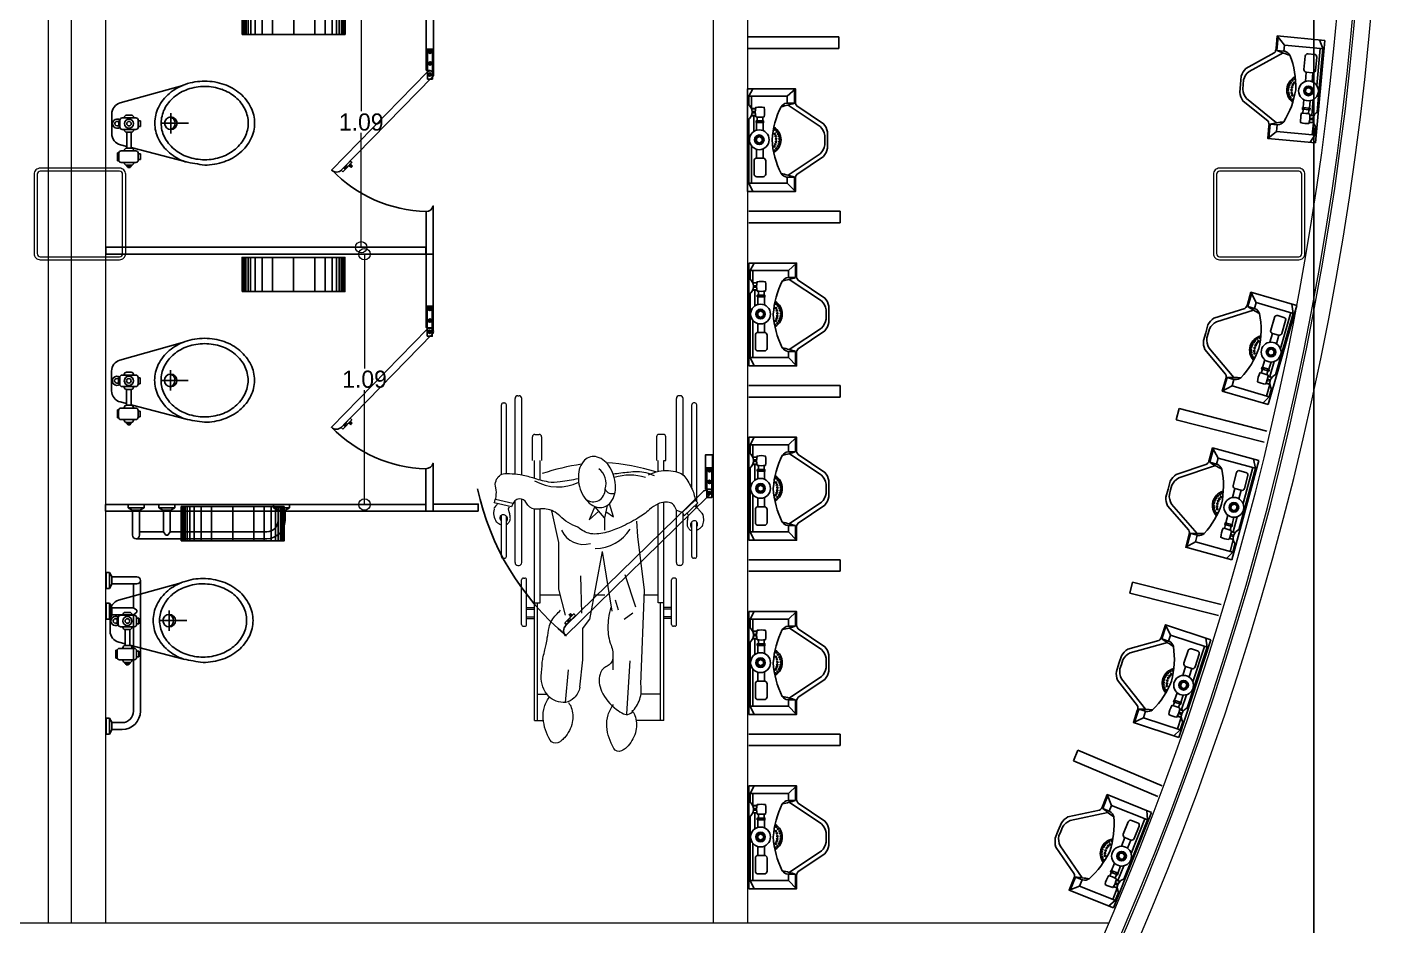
# Model space of a CAD drawing. Header units: millimetres. Extents: x 744843 to 745492, y 2520966 to 2521458.
# Drawn here: x 745466.91 to 745472.84, y 2521143.92 to 2521147.85 of the extents above; entities that cross this region are included whole.
import ezdxf

# ---------------------------------------------------------------- set-up
doc = ezdxf.new("R2010")
doc.units = ezdxf.units.MM
doc.header["$PDMODE"] = 35
doc.header["$PDSIZE"] = 1
for name, color, linetype, lineweight in [('A-Columnas_Secun', 74, 'Continuous', 20), ('A_Cotas_Interiores', 8, 'Continuous', 20), ('A_Muebles', 8, 'Continuous', 20), ('A_Muros', 30, 'Continuous', 20), ('A_Ventanas', 4, 'Continuous', 20)]:
    doc.layers.add(name, color=color, linetype=linetype, lineweight=lineweight)
for name, color, linetype in [('A_Ejes', 8, 'Continuous'), ('A_Mamparas de Baño', 43, 'Continuous'), ('A_Muebles_fijos', 8, 'Continuous')]:
    doc.layers.add(name, color=color, linetype=linetype)
doc.dimstyles.new('EJES', dxfattribs={"dimtxt": 0.25, "dimasz": 0.25, "dimexe": 0.5, "dimexo": 0.25, "dimgap": 0.01, "dimtad": 0, "dimtih": 1, "dimtoh": 1, "dimzin": 4, "dimdsep": 46, "dimtxsty": 'Standard', "dimblk": 'ORIGIN', "dimcen": 0.09, "dimclrd": 8, "dimclre": 8, "dimclrt": 4, "dimadec": 1, "dimazin": 0, "dimtfac": 1, "dimtofl": 0, "dimtmove": 2, "dimatfit": 3, "dimfxl": 0.15, "dimtolj": 1, "dimtzin": 0, "dimlwd": -1, "dimlwe": -1, "dimarcsym": 0})

# ---------------------------------------------------------------- blocks, each defined once
blk = doc.blocks.new('MINGIT')
at = {"layer": 'A_Muebles_fijos'}
for p, q in [((0, 0.2246), (0, -0.2254)), ((0.0054, 0.1913), (0.0232, 0.2246)), ((0.0054, 0.1913), (0.0054, 0.1539)), ((0.017, 0.1913), (0.017, 0.139)), ((0.2095, 0.2246), (0.1742, 0.1913)), ((0.2051, 0.1611), (0.2051, 0.2221)), ((0.0172, 0.1384), (0.0353, 0.1384)), ((0.0177, 0.1372), (0.0353, 0.1372)), ((0.0205, 0.1254), (0.0341, 0.1254)), ((0.0205, 0.1192), (0.0341, 0.1192)), ((0.1742, 0.1611), (0.2051, 0.1611)), ((0.2095, 0.1694), (0.2051, 0.1611)), ((0.0054, 0.0908), (0.0054, 0.0013)), ((0.01, 0.0971), (0.01, 0.0971)), ((0.0172, 0.1062), (0.0353, 0.1062)), ((0.0177, 0.1074), (0.0353, 0.1074)), ((0.027, 0.1056), (0.027, 0.0373)), ((0.0397, 0.0432), (0.0397, 0.0762)), ((0.0404, 0.0762), (0.0404, 0.0838)), ((0.0421, 0.0838), (0.0421, 0.101)), ((0.0445, 0.0762), (0.0445, 0.0838)), ((0.0634, 0.0762), (0.0634, 0.0838)), ((0.067, 0.0838), (0.067, 0.101)), ((0.0676, 0.0762), (0.0676, 0.0838)), ((0.0683, 0.0413), (0.0683, 0.0762)), ((0.0054, 0.0013), (0.0054, -0.1887)), ((0.017, -0.0253), (0.017, -0.1887)), ((0.0397, -0.0792), (0.0397, -0.0406)), ((0.0683, -0.0791), (0.0683, -0.0387)), ((0.1742, -0.1618), (0.2051, -0.1618)), ((0.2051, -0.1618), (0.2051, -0.2228)), ((0.2095, -0.1702), (0.2051, -0.1618)), ((0.0054, -0.1887), (0.0232, -0.2254)), ((0.2095, -0.2254), (0.1742, -0.1887))]:
    blk.add_line(p, q, dxfattribs=at)
for points in [[(0, 0.2246), (0.2095, 0.2246), (0.2095, 0.1694, 0.210234), (0.2156, 0.1495), (0.333, 0.071, -0.126523), (0.35, 0.0355), (0.35, -0.0004)], [(0, 0.1913), (0.1742, 0.1913), (0.1742, 0.1611), (0.171, 0.1611, 0.203201), (0.1467, 0.1457, 0.099346), (0.1072, 0.0013, 6.040533)], [(0.3386, -0.0004), (0.3386, 0.0203, 0.17302), (0.3181, 0.0589), (0.1772, 0.1531)], [(0, -0.1887), (0.1742, -0.1887), (0.1742, -0.1618), (0.171, -0.1618, -0.203201), (0.1467, -0.1465, -0.102946), (0.1072, 0.0013, -6.040533)], [(0, -0.2254), (0.2095, -0.2254), (0.2095, -0.1702, -0.210234), (0.2156, -0.1503), (0.333, -0.0717, 0.126523), (0.35, -0.0362), (0.35, -0.0004)], [(0.3386, -0.0004), (0.3386, -0.021, -0.17302), (0.3181, -0.0597), (0.1772, -0.1538)]]:
    blk.add_lwpolyline(points, format="xyb", dxfattribs=at)
for points in [[(0.0361, 0.1018, 0.075396), (0.0729, 0.1018, 0.080058), (0.0729, 0.1428, 0.085946), (0.0361, 0.1428, 0.104118), (0.0361, 0.1018)], [(0.0799, -0.1487), (0.0799, -0.0907, 0.414214), (0.0683, -0.0791), (0.0405, -0.0791, 0.414214), (0.0289, -0.0907), (0.0289, -0.1487, 0.414214), (0.0405, -0.1603), (0.0683, -0.1603, 0.414214)]]:
    blk.add_lwpolyline(points, format="xyb", close=True, dxfattribs=at)
for points in [[(0.0373, 0.0762), (0.0373, 0.0838), (0.0707, 0.0838), (0.0707, 0.0762)], [(0.0514, 0.0157), (0.0389, 0.0085), (0.0389, -0.0059), (0.0514, -0.0131), (0.0638, -0.0059), (0.0638, 0.0085)]]:
    blk.add_lwpolyline(points, close=True, dxfattribs=at)
for centre, radius in [((0.0514, 0.0013), 0.0434), ((0.0514, 0.0013), 0.0209), ((0.0514, 0.0013), 0.0176), ((0.1197, 0.0267), 0.003), ((0.1201, 0.0458), 0.003), ((0.1235, 0.0166), 0.003), ((0.1254, 0.0045), 0.003), ((0.1284, 0.037), 0.003), ((0.1347, 0.0267), 0.003), ((0.1384, 0.0166), 0.003), ((0.1403, 0.0045), 0.003), ((0.1168, -0.0459), 0.003), ((0.1177, -0.0279), 0.003), ((0.1222, -0.018), 0.003), ((0.1248, -0.0076), 0.003), ((0.1256, -0.0377), 0.003), ((0.1327, -0.0279), 0.003), ((0.1371, -0.018), 0.003), ((0.1397, -0.0076), 0.003)]:
    blk.add_circle(centre, radius, dxfattribs=at)
for centre, radius, start, end in [((-0.0198, 0.1223), 0.0403, 299.33069, 60.66931), ((-0.0139, 0.8746), 0.7463, 282.43053, 287.06669), ((0.0816, 0.0013), 0.065, 301.75456, 57.79255), ((-0.0139, -0.8753), 0.7463, 72.93331, 77.56947)]:
    blk.add_arc(centre, radius, start, end, dxfattribs=at)
blk = doc.blocks.new('_Origin')
at = {"color": 0, "linetype": 'ByBlock', "lineweight": -2}
blk.add_line((0, 0), (-1, 0), dxfattribs=at)
blk.add_circle((0, 0), 0.5, dxfattribs=at)
blk = doc.blocks.new('*D261')
at = {"layer": 'A_Cotas_Interiores', "color": 8, "transparency": 16777216}
for p, q in [((745468.6326, 2521146.8535), (745468.3376, 2521146.8535)), ((745468.3876, 2521146.8035), (745468.3876, 2521146.3535)), ((745468.3876, 2521145.8085), (745468.3876, 2521146.2585)), ((745468.6326, 2521145.7585), (745468.3376, 2521145.7585))]:
    blk.add_line(p, q, dxfattribs=at)
at = {"layer": 'Defpoints', "color": 0, "transparency": 16777216}
for p in [(745468.3876, 2521146.8535), (745468.6576, 2521146.8535), (745468.6576, 2521145.7585)]:
    blk.add_point(p, dxfattribs=at)
at = {"layer": 'A_Cotas_Interiores', "color": 8, "transparency": 16777216, "xscale": 0.05, "yscale": 0.05, "zscale": 0.05}
for p, rotation in [((745468.3876, 2521146.8535), 90), ((745468.3876, 2521145.7585), 270)]:
    blk.add_blockref('_Origin', p, dxfattribs=dict(at, rotation=rotation))
at = {"layer": 'A_Cotas_Interiores', "color": 4, "transparency": 16777216, "insert": (745468.3876, 2521146.306), "char_height": 0.075, "attachment_point": 5}
blk.add_mtext('\\A1;1.09', dxfattribs=at)
blk = doc.blocks.new('A$C69177A60')
at = {"layer": 'A_Muebles_fijos'}
for p, q in [((0, 0.707), (0, 0.637)), ((0, 0.707), (0.015, 0.707)), ((0.025, 0.689), (0.015, 0.707)), ((0.015, 0.707), (0.015, 0.637)), ((0.025, 0.655), (0.015, 0.637)), ((0.025, 0.689), (0.025, 0.687)), ((0.025, 0.687), (0.025, 0.657)), ((0.025, 0.687), (0.135, 0.687)), ((0.025, 0.657), (0.025, 0.655)), ((0.025, 0.657), (0.135, 0.657)), ((0.12, 0.552), (0.12, 0.657)), ((0.15, 0.1), (0.15, 0.672)), ((0, 0.637), (0.015, 0.637)), ((0, 0.572), (0.015, 0.572)), ((0, 0.572), (0, 0.502)), ((0.025, 0.554), (0.015, 0.572)), ((0.015, 0.572), (0.015, 0.502)), ((0.025, 0.554), (0.025, 0.552)), ((0.025, 0.552), (0.025, 0.522)), ((0.025, 0.552), (0.12, 0.552)), ((0.12, 0.552), (0.1338, 0.5414)), ((0.135, 0.535), (0.135, 0.539)), ((0, 0.502), (0.015, 0.502)), ((0.025, 0.52), (0.015, 0.502)), ((0.025, 0.522), (0.025, 0.52)), ((0.025, 0.522), (0.12, 0.522)), ((0.12, 0.522), (0.1338, 0.5326)), ((0.12, 0.1), (0.12, 0.522)), ((0, 0.07), (0, 0)), ((0, 0.07), (0.015, 0.07)), ((0.015, 0.07), (0.015, 0)), ((0.025, 0.052), (0.015, 0.07)), ((0.025, 0.018), (0.015, 0)), ((0.025, 0.052), (0.025, 0.05)), ((0.025, 0.05), (0.025, 0.02)), ((0.07, 0.05), (0.025, 0.05)), ((0.025, 0.02), (0.025, 0.018)), ((0.07, 0.02), (0.025, 0.02)), ((0, 0), (0.015, 0))]:
    blk.add_line(p, q, dxfattribs=at)
for centre, radius, start, end in [((0.135, 0.672), 0.015, 270, 90), ((0.132, 0.539), 0.003, 0, 52.50121), ((0.132, 0.535), 0.003, 307.49879, 0), ((0.07, 0.1), 0.08, 270, 0), ((0.07, 0.1), 0.05, 270, 0)]:
    blk.add_arc(centre, radius, start, end, dxfattribs=at)
blk = doc.blocks.new('Porta_rollo_planta')
at = {"layer": 'A_Muebles_fijos'}
for p, q in [((0.0043, -0.15), (0.0043, 0)), ((0.0095, -0.15), (0.0095, 0)), ((0.0166, -0.15), (0.0166, 0)), ((0.0262, -0.15), (0.0262, 0)), ((0.0372, -0.15), (0.0372, 0)), ((0.0566, -0.15), (0.0566, 0)), ((0.0869, -0.15), (0.0869, 0)), ((0.1321, -0.15), (0.1321, 0)), ((0.225, -0.15), (0.225, 0)), ((0.3179, -0.15), (0.3179, 0)), ((0.3631, -0.15), (0.3631, 0)), ((0.3934, -0.15), (0.3934, 0)), ((0.4128, -0.15), (0.4128, 0)), ((0.4238, -0.15), (0.4238, 0)), ((0.4334, -0.15), (0.4334, 0)), ((0.4405, -0.15), (0.4405, 0)), ((0.4457, -0.15), (0.4457, 0))]:
    blk.add_line(p, q, dxfattribs=at)
at = {"layer": 'A_Muebles_fijos', "ltscale": 0.0065}
blk.add_lwpolyline([(0.45, -0.15), (0.45, 0), (0, 0), (0, -0.15)], close=True, dxfattribs=at)
blk = doc.blocks.new('MUBA03PL')
at = {"layer": 'A_Muebles_fijos', "linetype": 'ByBlock'}
for p, q in [((0.0021, 0.1824), (0.0221, 0.1824)), ((0.0021, 0.1774), (0.0021, 0.1824)), ((0.0071, 0.1824), (0.0071, 0.1874)), ((0.0071, 0.1874), (0.0171, 0.1874)), ((0.0171, 0.1824), (0.0171, 0.1874)), ((0.0221, 0.1774), (0.0221, 0.1824)), ((-0.0379, 0.1574), (-0.0329, 0.1574)), ((-0.0379, 0.1574), (-0.0379, 0.1224)), ((-0.0379, 0.1224), (-0.0329, 0.1224)), ((-0.0329, 0.1549), (-0.0329, 0.1249)), ((-0.0229, 0.1649), (0.0421, 0.1649)), ((-0.0079, 0.1649), (-0.0079, 0.1674)), ((0.0021, 0.1774), (0.0221, 0.1774)), ((0.0321, 0.1649), (0.0321, 0.1674)), ((0.0521, 0.1549), (0.0521, 0.1249)), ((0.0521, 0.1524), (0.0621, 0.1524)), ((0.0521, 0.1274), (0.0621, 0.1274)), ((0.0621, 0.1524), (0.0621, 0.1274)), ((-0.0229, 0.1149), (0.0421, 0.1149)), ((-0.0079, 0.1149), (-0.0079, 0.1124)), ((0.0021, 0.1024), (0.0021, 0.0329)), ((0.0021, 0.1024), (0.0221, 0.1024)), ((0.0221, 0.1024), (0.0221, 0.0329)), ((0.0321, 0.1149), (0.0321, 0.1124)), ((-0.0403, 0.0054), (-0.0329, 0.0054)), ((-0.0329, 0.0079), (-0.0279, 0.0079)), ((-0.0329, 0.0079), (-0.0329, -0.0171)), ((-0.0279, 0.0104), (-0.0279, -0.0196)), ((-0.0179, 0.0204), (0.0421, 0.0204)), ((-0.0079, 0.0204), (-0.0079, 0.0229)), ((0.0021, 0.0329), (0.0221, 0.0329)), ((0.0321, 0.0204), (0.0321, 0.0229)), ((0.0521, 0.0104), (0.0521, -0.0196)), ((0.0521, 0.0079), (0.0621, 0.0079)), ((0.0621, 0.0079), (0.0621, -0.0171)), ((-0.0403, -0.0146), (-0.0329, -0.0146)), ((-0.0329, -0.0171), (-0.0279, -0.0171)), ((-0.0179, -0.0296), (0.0421, -0.0296)), ((-0.0079, -0.0296), (-0.0079, -0.0321)), ((0.0021, -0.0421), (0.0221, -0.0421)), ((0.0321, -0.0296), (0.0321, -0.0321)), ((0.0521, -0.0171), (0.0621, -0.0171))]:
    blk.add_line(p, q, dxfattribs=at)
at = {"layer": 'A_Muebles_fijos'}
for p, q in [((0.0221, 0.1004), (0.2627, 0.163)), ((-0.026, 0.0878), (0.0021, 0.0951)), ((-0.0633, -0.0473), (-0.0634, 0.0394)), ((0.1949, -0.0506), (0.1948, 0.0381)), ((0.1558, -0.0063), (0.2719, -0.0063)), ((-0.0268, -0.0954), (0.2474, -0.1722))]:
    blk.add_line(p, q, dxfattribs=at)
at = {"layer": 'A_Muebles_fijos', "linetype": 'ByBlock'}
for radius in [0.02, 0.01]:
    blk.add_circle((0.0121, -0.0046), radius, dxfattribs=at)
for centre, radius, start, end in [((-0.0229, 0.1549), 0.01, 90, 180), ((-0.0229, 0.1249), 0.01, 180, 270), ((0.0021, 0.1674), 0.01, 90, 180), ((0.0221, 0.1674), 0.01, 0, 90), ((0.0421, 0.1549), 0.01, 0, 90), ((0.0421, 0.1249), 0.01, 270, 0), ((0.0021, 0.1124), 0.01, 180, 270), ((0.0221, 0.1124), 0.01, 270, 360), ((-0.0403, -0.0046), 0.02, 51.65328, 308.35042), ((-0.0403, -0.0046), 0.01, 90, 273.71895), ((-0.0179, 0.0104), 0.01, 90, 180), ((0.0021, 0.0229), 0.01, 90, 180), ((0.0221, 0.0229), 0.01, 0, 90), ((0.0421, 0.0104), 0.01, 0, 90), ((-0.0179, -0.0196), 0.01, 180, 270), ((0.0021, -0.0321), 0.01, 180, 270), ((0.0221, -0.0321), 0.01, 270, 360), ((0.0421, -0.0196), 0.01, 270, 0)]:
    blk.add_arc(centre, radius, start, end, dxfattribs=at)
at = {"layer": 'A_Muebles_fijos'}
for centre, radius, start, end in [((-0.0134, 0.0395), 0.05, 104.59509, 180.06033), ((0.1845, -0.0063), 0.0293, 290.71534, 69.40531), ((-0.0133, -0.0472), 0.05, 180.06033, 254.34528)]:
    blk.add_arc(centre, radius, start, end, dxfattribs=at)
at = {"layer": 'A_Muebles_fijos', "extrusion": (0, 0, -1)}
for centre, major_axis, start_param, end_param in [((0.3106, -0.0222), (0.1338, -0.1338), 2.813062, 3.227029), ((0.3304, -0.0457), (0.1556, -0.1556), 3.227029, 3.590943), ((0.3321, -0.0405), (-0.1357, -0.1357), 1.655624, 2.019763), ((0.4731, -0.8453), (-0.7283, -0.7283), 2.145678, 2.22961), ((0.3433, -0.0726), (-0.1597, -0.1597), 2.019763, 2.355142), ((0.3433, -0.0827), (-0.1833, -0.1833), 2.355142, 2.690137), ((0.3433, -0.0726), (-0.1597, -0.1597), 2.355142, 2.69052), ((0.3545, -0.0405), (-0.1357, -0.1357), 2.69052, 3.054659), ((0.3562, -0.0457), (-0.1556, -0.1556), 2.690137, 3.054051), ((0.376, -0.0221), (0.1338, -0.1338), 4.624847, 5.038814), ((0.28, -0.0071), (-0.1097, -0.1097), 0.784345, 1.242266), ((0.3149, -0.0201), (0.1168, -0.1168), 2.812573, 3.226421), ((0.3716, -0.0201), (0.1168, -0.1168), 4.625455, 5.039303), ((0.4065, -0.007), (-0.1097, -0.1097), 3.468017, 3.925938), ((0.2884, -0.0071), (0.0959, -0.0959), 2.355142, 2.812573), ((0.1949, -0.0063), (-0.0194, -0.0194), 4.712389, 10.995574), ((0.3981, -0.007), (0.0959, -0.0959), 5.039303, 5.496734), ((0.28, -0.0071), (-0.1097, -0.1097), 0.326425, 0.784345), ((0.2884, -0.0071), (-0.0959, -0.0959), 0.326914, 0.784345), ((0.3981, -0.007), (-0.0959, -0.0959), 3.925938, 4.383369), ((0.4065, -0.007), (-0.1097, -0.1097), 3.925938, 4.383859), ((0.3105, 0.008), (0.1338, -0.1338), 1.483255, 1.897221), ((0.3149, 0.006), (-0.1168, -0.1168), -0.086934, 0.326914), ((0.3716, 0.006), (-0.1168, -0.1168), 4.383369, 4.797217), ((0.3759, 0.0081), (-0.1338, -0.1338), 4.383859, 4.797825), ((0.3303, 0.0316), (0.1556, -0.1556), 1.11934, 1.483255), ((0.332, 0.0264), (-0.1357, -0.1357), -0.451073, -0.086934), ((0.3432, 0.0686), (0.1833, -0.1833), 0.784345, 1.11934), ((0.3432, 0.0585), (-0.1597, -0.1597), -0.786451, -0.451073), ((0.3432, 0.0585), (0.1597, -0.1597), 0.448967, 0.784345), ((0.3432, 0.0686), (0.1833, -0.1833), 0.44935, 0.784345), ((0.3544, 0.0264), (0.1357, -0.1357), 0.084828, 0.448967), ((0.3561, 0.0316), (-0.1556, -0.1556), -1.48536, -1.121446)]:
    blk.add_ellipse(centre, major_axis=major_axis, ratio=1, start_param=start_param, end_param=end_param, dxfattribs=at)
blk = doc.blocks.new('Silla_Minus')
at = {"layer": 'A_Muebles'}
for p, q in [((-8.909, -8.6868), (-8.909, -9.6919)), ((-8.909, -8.6868), (-8.7818, -8.6868)), ((-8.8943, -8.6868), (-8.8943, -9.2283)), ((-8.738, -8.7174), (-8.7535, -8.9618)), ((-8.3126, -8.6868), (-8.3546, -8.6868)), ((-8.3273, -8.6868), (-8.3273, -9.2283)), ((-8.3126, -8.6868), (-8.3126, -9.661)), ((-8.4558, -8.7707), (-8.4692, -8.9199)), ((-8.8943, -8.808), (-8.8039, -8.808)), ((-8.8024, -8.8546), (-8.8202, -9.288)), ((-8.3273, -8.808), (-8.371, -8.808)), ((-8.6735, -8.9711), (-8.6735, -8.9199)), ((-8.9675, -9.1295), (-8.9675, -9.3346)), ((-8.959, -9.121), (-8.9532, -9.121)), ((-8.9446, -9.1295), (-8.9446, -9.3346)), ((-8.9446, -9.1566), (-8.909, -9.1566)), ((-8.9446, -9.1641), (-8.909, -9.1641)), ((-8.7668, -9.1808), (-8.7268, -9.1528)), ((-8.2771, -9.1566), (-8.3126, -9.1566)), ((-8.2771, -9.1641), (-8.3126, -9.1641)), ((-8.2771, -9.1295), (-8.2771, -9.3346)), ((-8.2627, -9.121), (-8.2685, -9.121)), ((-8.2541, -9.1295), (-8.2541, -9.3346)), ((-8.9446, -9.2005), (-8.909, -9.2005)), ((-8.9446, -9.208), (-8.909, -9.208)), ((-8.909, -9.2283), (-8.8824, -9.2283)), ((-8.8824, -9.2283), (-8.8824, -9.6842)), ((-8.7802, -9.2087), (-8.7313, -9.3579)), ((-8.7002, -9.1948), (-8.6868, -9.2414)), ((-8.6247, -9.4651), (-8.6691, -9.1901)), ((-8.5314, -9.1808), (-8.5269, -9.3532)), ((-8.3393, -9.2283), (-8.3393, -9.6607)), ((-8.3126, -9.2283), (-8.3393, -9.2283)), ((-8.2771, -9.2005), (-8.3126, -9.2005)), ((-8.2771, -9.208), (-8.3126, -9.208)), ((-8.8824, -9.2647), (-8.8192, -9.2647)), ((-8.8202, -9.288), (-8.789, -9.535)), ((-8.6377, -9.2647), (-8.5876, -9.2647)), ((-8.4319, -9.2647), (-8.3393, -9.2647)), ((-8.959, -9.3432), (-8.9532, -9.3432)), ((-8.2627, -9.3432), (-8.2685, -9.3432)), ((-8.9979, -9.4141), (-8.9979, -9.6393)), ((-8.9851, -9.4013), (-8.9797, -9.4013)), ((-8.9668, -9.4141), (-8.9668, -9.6562)), ((-8.2548, -9.4141), (-8.2548, -9.7062)), ((-8.2366, -9.4013), (-8.242, -9.4013)), ((-8.2237, -9.4141), (-8.2237, -9.699)), ((-9.0608, -9.4428), (-9.0608, -9.6021)), ((-9.0523, -9.4342), (-9.0465, -9.4342)), ((-9.0379, -9.4428), (-9.0379, -9.6016)), ((-8.1837, -9.4428), (-8.1837, -9.6279)), ((-8.1694, -9.4342), (-8.1752, -9.4342)), ((-8.1608, -9.4428), (-8.1608, -9.6332)), ((-8.789, -9.535), (-8.7846, -9.6049)), ((-8.4247, -9.507), (-8.3938, -9.6532)), ((-8.6365, -9.6197), (-8.6365, -9.5638)), ((-8.5654, -9.6104), (-8.61, -9.6507)), ((-8.591, -9.673), (-8.5654, -9.6104)), ((-9.0658, -9.689), (-9.0029, -9.6296)), ((-9.0608, -9.6669), (-9.0608, -9.6843)), ((-9.0533, -9.701), (-8.9938, -9.6448)), ((-9.0233, -9.6311), (-9.0168, -9.6427)), ((-8.9946, -9.6456), (-9.0029, -9.6296)), ((-8.9668, -9.6562), (-8.9954, -9.6441)), ((-8.6424, -9.6499), (-8.6765, -9.6243)), ((-8.6765, -9.6243), (-8.6581, -9.685)), ((-8.6477, -9.6765), (-8.6365, -9.6197)), ((-8.6365, -9.6197), (-8.591, -9.673)), ((-8.2071, -9.6702), (-8.1271, -9.6888)), ((-8.1919, -9.6601), (-8.1984, -9.6717)), ((-9.0658, -9.689), (-9.0533, -9.701)), ((-9.0608, -9.6938), (-9.0608, -10.1411)), ((-8.2139, -9.6862), (-8.133, -9.705)), ((-9.0379, -9.7547), (-9.0379, -10.1411)), ((-8.3393, -9.7948), (-8.3393, -9.8845)), ((-8.3126, -9.8026), (-8.3126, -9.8845)), ((-8.9979, -9.8176), (-8.9979, -10.1697)), ((-8.9668, -9.8321), (-8.9668, -10.1697)), ((-8.909, -9.8385), (-8.909, -9.8845)), ((-8.8824, -9.8346), (-8.8824, -9.8845)), ((-8.2548, -9.818), (-8.2548, -10.1697)), ((-8.2237, -9.8222), (-8.2237, -10.1697)), ((-8.1837, -9.8246), (-8.1837, -10.1411)), ((-8.1608, -9.8196), (-8.1608, -10.1411)), ((-8.909, -9.8845), (-8.9179, -9.8845)), ((-8.9179, -9.8845), (-8.9179, -9.9938)), ((-8.8756, -9.9938), (-8.8756, -9.8845)), ((-8.3461, -9.9938), (-8.3461, -9.8845)), ((-8.3037, -9.8845), (-8.3037, -9.9938)), ((-8.9072, -10.0045), (-8.8863, -10.0045)), ((-8.3144, -10.0045), (-8.3354, -10.0045)), ((-9.0523, -10.1496), (-9.0465, -10.1496)), ((-8.1694, -10.1496), (-8.1752, -10.1496)), ((-8.9851, -10.1825), (-8.9797, -10.1825)), ((-8.2366, -10.1825), (-8.242, -10.1825))]:
    blk.add_line(p, q, dxfattribs=at)
for points in [[(-8.7622, -8.7334, -0.02761), (-8.7709, -8.7201, -0.039646), (-8.7756, -8.7101, -0.146099), (-8.7805, -8.6405, -0.128587), (-8.7445, -8.5703, -0.049413), (-8.728, -8.5552, -0.065771), (-8.7134, -8.547, -0.368752), (-8.6786, -8.5588, -0.114899), (-8.6467, -8.6588, -0.093922), (-8.6525, -8.713, -0.093617), (-8.6778, -8.7614)], [(-8.4692, -8.7707, -0.02761), (-8.4778, -8.7574, -0.039646), (-8.4825, -8.7474, -0.146099), (-8.4875, -8.6778, -0.128587), (-8.4514, -8.6076, -0.049413), (-8.4349, -8.5925, -0.065771), (-8.4203, -8.5843, -0.368752), (-8.3855, -8.5961, -0.114899), (-8.3536, -8.6961, -0.093922), (-8.3594, -8.7503, -0.093617), (-8.3847, -8.7987)], [(-8.6646, -9.2087, 0.028814), (-8.6545, -9.1586, 0.034107), (-8.6513, -9.1155, 0.092578), (-8.6661, -9.0335, -0.123504), (-8.6735, -8.9711, -0.267799), (-8.6479, -8.9375, 0.228638), (-8.6157, -8.9012, 0.179231), (-8.622, -8.8225, 0.127594), (-8.6913, -8.7381, 0.036639), (-8.7232, -8.7182, 0.107238), (-8.7357, -8.7148, 0.228587), (-8.7629, -8.7261, 0.094381), (-8.7979, -8.7847, 0.071996), (-8.8051, -8.819, 0.070714), (-8.8024, -8.8546)], [(-8.5225, -8.8406, -0.137825), (-8.4961, -8.7908, -0.17486), (-8.4558, -8.7707, -0.240836), (-8.3781, -8.7996, -0.200219), (-8.3447, -8.8919, -0.012905), (-8.3494, -8.955, -0.031711), (-8.3536, -8.9805, -0.004257), (-8.3612, -9.0122, 0.005586), (-8.367, -9.0364, 0.022385), (-8.3724, -9.0671, -0.014259), (-8.3803, -9.1155, -0.101121), (-8.3937, -9.1482, -0.057909), (-8.4336, -9.1948)], [(-8.9668, -9.6562, 0.10023), (-8.9549, -9.6787, 0.144881), (-8.9402, -9.6888, 0.097572), (-8.9114, -9.6921, 0.093666), (-8.8824, -9.6842, 0.066657), (-8.8436, -9.6584, -0.046022), (-8.789, -9.6189, -0.026375), (-8.7106, -9.5778, -0.034278), (-8.6468, -9.5537, -0.101906), (-8.5722, -9.547, -0.11518), (-8.5136, -9.577, -0.108908), (-8.4296, -9.6294, 0.155869), (-8.367, -9.6609, 0.075699), (-8.3412, -9.661, -0.070688), (-8.3136, -9.6609, -0.250995), (-8.2762, -9.6881, 0.307803), (-8.2425, -9.7075, 0.18632), (-8.2229, -9.6981, 0.123875), (-8.2071, -9.6702)], [(-9.0878, -9.5832, -0.035854), (-9.0754, -9.5712, -0.02889), (-9.0695, -9.5668, -0.023367), (-9.0615, -9.5621)], [(-9.0608, -9.5785, 0.074241), (-9.0637, -9.5844, 0.085352), (-9.0645, -9.59, 0.076373), (-9.0628, -9.5985, 0.116837), (-9.0597, -9.6033, 0.102799), (-9.0555, -9.6059, 0.090224), (-9.05, -9.6069, 0.114062), (-9.0432, -9.6053, 0.096574), (-9.0367, -9.6003, 0.086284), (-9.0334, -9.595, 0.068982), (-9.0315, -9.5875, 0.127335), (-9.0327, -9.5799, 0.107053), (-9.0379, -9.5724)], [(-9.0379, -9.5591, -0.045968), (-9.0307, -9.5637, -0.062563), (-9.0263, -9.5682, -0.039214), (-9.0193, -9.5788, -0.093432), (-9.0176, -9.5839, -0.044057), (-9.0174, -9.589, -0.012259), (-9.0188, -9.6075, -0.023943), (-9.0203, -9.6178, -0.018258), (-9.0233, -9.6311)], [(-8.1835, -9.5887, 0.045968), (-8.1903, -9.5938, 0.062563), (-8.1945, -9.5986, 0.039214), (-8.2007, -9.6096, 0.093432), (-8.202, -9.6148, 0.044057), (-8.2019, -9.62, 0.012259), (-8.1994, -9.6383, 0.023943), (-8.1972, -9.6485, 0.018258), (-8.1932, -9.6615)], [(-8.1608, -9.6048, -0.100441), (-8.1561, -9.6122, -0.085352), (-8.1549, -9.6178, -0.076373), (-8.156, -9.6264, -0.116837), (-8.1588, -9.6314, -0.102799), (-8.1628, -9.6343, -0.090224), (-8.1682, -9.6356, -0.114062), (-8.1751, -9.6345, -0.096574), (-8.182, -9.6299, -0.086284), (-8.1856, -9.6249, -0.068982), (-8.1879, -9.6175, -0.127335), (-8.1873, -9.6098, -0.086498), (-8.1837, -9.6033)], [(-8.1372, -9.6024, 0.007213), (-8.1398, -9.6002, 0.02889), (-8.1458, -9.5958, 0.043351), (-8.1608, -9.5877)], [(-9.0509, -9.675, -0.023788), (-9.0655, -9.6627, -0.029716), (-9.076, -9.6517, -0.014106), (-9.0874, -9.6375, -0.007837), (-9.0894, -9.6347, -0.126486)], [(-8.1432, -9.685, 0.011378), (-8.1393, -9.6807, 0.014106), (-8.1279, -9.6665, 0.007837), (-8.1259, -9.6637, 0.126486)], [(-8.8383, -9.8177, -0.069883), (-8.8864, -9.8355, -0.07999), (-8.9313, -9.838, -0.033203), (-8.9723, -9.8309, -0.076599), (-8.989, -9.824, -0.109228), (-9.0105, -9.8035, -0.048064), (-9.0424, -9.7447, -0.049606), (-9.0512, -9.7162, -0.017184), (-9.0539, -9.7005)], [(-8.1271, -9.6888, 0.02161), (-8.1326, -9.7038, 0.025807), (-8.136, -9.7168, 0.117541), (-8.1347, -9.7587, -0.152168), (-8.136, -9.7914, -0.137553), (-8.1518, -9.8138, -0.144619), (-8.176, -9.824, -0.04388), (-8.1985, -9.8244, -0.020178), (-8.247, -9.8193, -0.045546), (-8.3046, -9.8053, 0.036632), (-8.3758, -9.7867, 0.102286), (-8.4318, -9.7879, 0.025035), (-8.5154, -9.8018)], [(-8.6757, -9.8224, -0.013145), (-8.7471, -9.8312, -0.051413), (-8.7868, -9.834, -0.052386), (-8.8269, -9.8285, -0.052386), (-8.865, -9.8148)]]:
    blk.add_lwpolyline(points, format="xyb", dxfattribs=at)
for points in [[(-8.5225, -8.8406), (-8.5358, -8.9665), (-8.5358, -9.1109), (-8.5669, -9.1528)], [(-8.6247, -9.4651), (-8.5669, -9.1528)], [(-8.4558, -9.1715), (-8.4247, -9.2926)], [(-8.4247, -9.2926), (-8.4247, -9.507)]]:
    blk.add_lwpolyline(points, dxfattribs=at)
blk.add_lwpolyline([(-8.6809, -9.806, 0.06986), (-8.6624, -9.8502, 0.081696), (-8.636, -9.8817, 0.106931), (-8.6016, -9.9003, 0.135736), (-8.5706, -9.9007, 0.135736), (-8.5437, -9.8851, 0.106931), (-8.5229, -9.852, 0.081696), (-8.5153, -9.8116, 0.06986), (-8.5209, -9.764, 0.06986), (-8.5394, -9.7198, 0.081696), (-8.5658, -9.6884, 0.106931), (-8.6002, -9.6698, 0.135736), (-8.6313, -9.6694, 0.135736), (-8.6581, -9.685, 0.106931), (-8.679, -9.7181, 0.081696), (-8.6865, -9.7584, 0.06986)], format="xyb", close=True, dxfattribs=at)
for centre, radius, start, end in [((-8.959, -9.1295), 0.00856, 90, 180), ((-8.9532, -9.1295), 0.00856, 0, 90), ((-8.2685, -9.1295), 0.00856, 90, 180), ((-8.2627, -9.1295), 0.00856, 0, 90), ((-8.959, -9.3346), 0.00856, 180, 270), ((-8.9532, -9.3346), 0.00856, 270, 0), ((-8.2685, -9.3346), 0.00856, 180, 270), ((-8.2627, -9.3346), 0.00856, 270, 0), ((-8.9851, -9.4141), 0.0128, 90, 180), ((-8.9797, -9.4141), 0.0128, 0, 90), ((-8.242, -9.4141), 0.0128, 90, 180), ((-8.2366, -9.4141), 0.0128, 0, 90), ((-9.0523, -9.4428), 0.00856, 90, 180), ((-9.0465, -9.4428), 0.00856, 0, 90), ((-8.5897, -9.6749), 0.1958, 91.11848, 146.77338), ((-8.1752, -9.4428), 0.00856, 90, 180), ((-8.1694, -9.4428), 0.00856, 0, 90), ((-8.5401, -9.6104), 0.1125, 24.94152, 106.17871), ((-9.0188, -9.6124), 0.074, 154.83219, 197.49973), ((-8.199, -9.6432), 0.074, 346.30762, 33.39633), ((-8.6704, -9.767), 0.035, 23.92366, 112.29899), ((-8.583, -9.7498), 0.0556, 52.54237, 183.09204), ((-8.561, -9.7801), 0.0822, 160.6396, 234.00273), ((-8.4225, -9.982), 0.2195, 60.26151, 115.48366), ((-8.5868, -8.9235), 0.9519, 252.56861, 266.52801), ((-8.7518, -9.5891), 0.2281, 251.38984, 288.09722), ((-8.6581, -8.9235), 0.9519, 277.74377, 288.93334), ((-8.9072, -9.9938), 0.0107, 180, 270), ((-8.8863, -9.9938), 0.0107, 270, 0), ((-8.3354, -9.9938), 0.0107, 180, 270), ((-8.3144, -9.9938), 0.0107, 270, 0), ((-9.0523, -10.1411), 0.00856, 180, 270), ((-9.0465, -10.1411), 0.00856, 270, 0), ((-8.9851, -10.1697), 0.0128, 180, 270), ((-8.9797, -10.1697), 0.0128, 270, 0), ((-8.242, -10.1697), 0.0128, 180, 270), ((-8.2366, -10.1697), 0.0128, 270, 0), ((-8.1752, -10.1411), 0.00856, 180, 270), ((-8.1694, -10.1411), 0.00856, 270, 0)]:
    blk.add_arc(centre, radius, start, end, dxfattribs=at)
blk = doc.blocks.new('A-Mamparas_109_140')
at = {"layer": 'A_Mamparas de Baño', "color": 8}
for p, q in [((1.0514, 0.3883), (1.0585, 0.3813)), ((1.076, 0.3821), (1.0682, 0.3898))]:
    blk.add_line(p, q, dxfattribs=at)
at = {"layer": 'A_Mamparas de Baño', "ltscale": 0.0065}
for points in [[(1.4334, 0.792), (1.4334, 0.792), (1.4334, 1.125), (1.4021, 1.125), (1.4021, 0.8054, 0.414214), (1.4046, 0.8029), (1.4178, 0.8029)], [(1.4294, 0.775, 1.037269), (1.4065, 0.7963), (0.9879, 0.368, 0.414214), (1.0321, 0.3685), (1.4294, 0.775)], [(1.4327, 0), (1.4014, 0, -0.414214), (1.4014, 0), (1.4014, 0.0213), (1.4014, 0.1863, 0.342838), (1.4327, 0.2106), (1.4327, 0)]]:
    blk.add_lwpolyline(points, format="xyb", dxfattribs=at)
at = {"layer": 'A_Mamparas de Baño', "color": 8}
for points in [[(1.4076, 0.766), (1.4293, 0.766), (1.4293, 0.8968), (1.4076, 0.8968)], [(1.0377, 0.36), (1.0305, 0.367), (1.07, 0.4074), (1.0772, 0.4004)], [(1.0377, 0.36), (1.0305, 0.367), (1.0514, 0.3883), (1.0585, 0.3813)]]:
    blk.add_lwpolyline(points, close=True, dxfattribs=at)
at = {"layer": 'A_Mamparas de Baño', "color": 8, "ltscale": 0.0065}
blk.add_lwpolyline([(1.4178, 0.8029, -0.315425), (1.4334, 0.792)], format="xyb", dxfattribs=at)
at = {"layer": 'A_Mamparas de Baño', "color": 8}
for points in [[(1.079, 0.3852, -0.135901), (1.0715, 0.3947), (1.0715, 0.3947), (1.0633, 0.3863, -0.135901), (1.073, 0.3791)], [(1.076, 0.3821, 0.129662), (1.0712, 0.3929), (1.0651, 0.3866, 0.129662), (1.076, 0.3821)]]:
    blk.add_lwpolyline(points, format="xyb", close=True, dxfattribs=at)
at = {"layer": 'A_Mamparas de Baño', "ltscale": 0.0065}
blk.add_lwpolyline([(1.4008, 0), (0, 0), (0, 0.03), (1.4008, 0.03)], close=True, dxfattribs=at)
at = {"layer": 'A_Mamparas de Baño', "color": 8}
for centre, radius in [((1.4192, 0.8858), 0.00744), ((1.4192, 0.8345), 0.00744), ((1.4192, 0.8858), 0.004), ((1.4192, 0.8345), 0.004), ((1.4178, 0.7855), 0.00744), ((1.4178, 0.7855), 0.004), ((1.0473, 0.377), 0.004)]:
    blk.add_circle(centre, radius, dxfattribs=at)
blk.add_arc((1.4169, 0.7797), 0.5936, 223.82167, 268.50902, dxfattribs=at)
at = {"layer": 'A_Muebles_fijos', "xscale": -1}
blk.add_blockref('Porta_rollo_planta', (1.0474, 1.111), dxfattribs=at)
at = {"layer": 'A_Muebles_fijos', "xscale": -1, "rotation": 180}
blk.add_blockref('MUBA03PL', (0.0896, 0.5662), dxfattribs=at)
blk = doc.blocks.new('*D266')
at = {"layer": 'A_Cotas_Interiores', "color": 8, "transparency": 16777216}
for p, q in [((745468.3524, 2521147.9785), (745468.3232, 2521147.9785)), ((745468.3732, 2521147.9285), (745468.3732, 2521147.4785)), ((745468.3732, 2521146.9335), (745468.3732, 2521147.3835)), ((745468.3524, 2521146.8835), (745468.3232, 2521146.8835))]:
    blk.add_line(p, q, dxfattribs=at)
at = {"layer": 'Defpoints', "color": 0, "transparency": 16777216}
for p in [(745468.3732, 2521147.9785), (745468.3774, 2521147.9785), (745468.3774, 2521146.8835)]:
    blk.add_point(p, dxfattribs=at)
at = {"layer": 'A_Cotas_Interiores', "color": 8, "transparency": 16777216, "xscale": 0.05, "yscale": 0.05, "zscale": 0.05}
for p, rotation in [((745468.3732, 2521147.9785), 90), ((745468.3732, 2521146.8835), 270)]:
    blk.add_blockref('_Origin', p, dxfattribs=dict(at, rotation=rotation))
at = {"layer": 'A_Cotas_Interiores', "color": 4, "transparency": 16777216, "insert": (745468.3732, 2521147.431), "char_height": 0.075, "attachment_point": 5}
blk.add_mtext('\\A1;1.09', dxfattribs=at)

msp = doc.modelspace()

# ---------------------------------------------------------------- linework, layer by layer
at = {"layer": 'A-Columnas_Secun'}
for points in [[(745467.3424, 2521147.2027), (745467.3424, 2521147.2027, 0.414214), (745467.3157, 2521147.2294), (745466.9686, 2521147.2294, 0.414214), (745466.9419, 2521147.2027), (745466.9419, 2521146.8556, 0.414214), (745466.9686, 2521146.8289), (745467.3157, 2521146.8289, 0.414214), (745467.3424, 2521146.8556), (745467.3424, 2521147.2027)], [(745472.5028, 2521147.2027), (745472.5028, 2521147.2027, 0.414214), (745472.4761, 2521147.2294), (745472.129, 2521147.2294, 0.414214), (745472.1023, 2521147.2027), (745472.1023, 2521146.8556, 0.414214), (745472.129, 2521146.8289), (745472.4761, 2521146.8289, 0.414214), (745472.5028, 2521146.8556), (745472.5028, 2521147.2027)]]:
    msp.add_lwpolyline(points, format="xyb", dxfattribs=at)
for points in [[(745467.329, 2521147.2027, 0.414214), (745467.3157, 2521147.216), (745466.9686, 2521147.216, 0.414214), (745466.9552, 2521147.2027), (745466.9552, 2521146.8556, 0.414214), (745466.9686, 2521146.8423), (745467.3157, 2521146.8423, 0.414214), (745467.329, 2521146.8556)], [(745472.4895, 2521147.2027, 0.414214), (745472.4761, 2521147.216), (745472.129, 2521147.216, 0.414214), (745472.1157, 2521147.2027), (745472.1157, 2521146.8556, 0.414214), (745472.129, 2521146.8423), (745472.4761, 2521146.8423, 0.414214), (745472.4895, 2521146.8556)]]:
    msp.add_lwpolyline(points, format="xyb", close=True, dxfattribs=at)
at = {"layer": 'A_Ejes'}
msp.add_line((745472.5517, 2521057.8508), (745472.539, 2521173.1376), dxfattribs=at)
at = {"layer": 'A_Mamparas de Baño', "ltscale": 0.0065}
for p, q in [((745470.0635, 2521147.8035), (745470.4635, 2521147.8035)), ((745470.4635, 2521147.7535), (745470.4635, 2521147.8035)), ((745470.0635, 2521147.7535), (745470.4635, 2521147.7535)), ((745470.0691, 2521147.041), (745470.4691, 2521147.041)), ((745470.4691, 2521146.991), (745470.4691, 2521147.041)), ((745470.0691, 2521146.991), (745470.4691, 2521146.991)), ((745470.0691, 2521146.2785), (745470.4691, 2521146.2785)), ((745470.4691, 2521146.2285), (745470.4691, 2521146.2785)), ((745470.0691, 2521146.2285), (745470.4691, 2521146.2285)), ((745471.9397, 2521146.1293), (745471.9521, 2521146.1777)), ((745472.3356, 2521146.0791), (745471.9521, 2521146.1777)), ((745472.3242, 2521146.0304), (745471.9397, 2521146.1293)), ((745470.0691, 2521145.516), (745470.4691, 2521145.516)), ((745470.4691, 2521145.466), (745470.4691, 2521145.516)), ((745467.2568, 2521145.4285), (745467.2568, 2521145.4585)), ((745470.0691, 2521145.466), (745470.4691, 2521145.466)), ((745471.736, 2521145.3698), (745471.7481, 2521145.4183)), ((745472.1241, 2521145.273), (745471.736, 2521145.3698)), ((745472.1362, 2521145.3215), (745471.7481, 2521145.4183)), ((745470.0691, 2521144.7535), (745470.4691, 2521144.7535)), ((745470.4691, 2521144.7035), (745470.4691, 2521144.7535)), ((745470.0691, 2521144.7035), (745470.4691, 2521144.7035)), ((745471.4901, 2521144.637), (745471.5096, 2521144.683)), ((745471.878, 2521144.5272), (745471.5096, 2521144.683)), ((745471.8585, 2521144.4811), (745471.4901, 2521144.637))]:
    msp.add_line(p, q, dxfattribs=at)
at = {"layer": 'A_Mamparas de Baño'}
for p, q in [((745469.2918, 2521145.2543), (745469.2848, 2521145.2614)), ((745469.2856, 2521145.2789), (745469.2932, 2521145.271))]:
    msp.add_line(p, q, dxfattribs=at)
at = {"layer": 'A_Mamparas de Baño', "ltscale": 0.0065}
for points in [[(745469.9109, 2521145.8146), (745469.9109, 2521145.8146), (745469.9109, 2521145.9752), (745469.8796, 2521145.9752), (745469.8796, 2521145.828, 0.414214), (745469.8821, 2521145.8255), (745469.8952, 2521145.8255)], [(745469.8692, 2521145.8159, -1.037269), (745469.8905, 2521145.793), (745469.2675, 2521145.1841, -0.414214), (745469.268, 2521145.2283), (745469.8692, 2521145.8159)], [(745469.8952, 2521145.8255, -0.315425), (745469.9109, 2521145.8146)], [(745468.8851, 2521145.7598), (745468.8851, 2521145.7598), (745468.6874, 2521145.7598), (745468.6874, 2521145.7285), (745468.8826, 2521145.7285, 0.414214), (745468.8851, 2521145.731), (745468.8851, 2521145.7598)]]:
    msp.add_lwpolyline(points, format="xyb", dxfattribs=at)
at = {"layer": 'A_Mamparas de Baño'}
for points in [[(745469.885, 2521145.7885), (745469.9067, 2521145.7885), (745469.9067, 2521145.9194), (745469.885, 2521145.9194)], [(745469.2635, 2521145.2406), (745469.2705, 2521145.2334), (745469.3109, 2521145.2729), (745469.3039, 2521145.2801)], [(745469.2635, 2521145.2406), (745469.2705, 2521145.2334), (745469.2918, 2521145.2543), (745469.2848, 2521145.2614)]]:
    msp.add_lwpolyline(points, close=True, dxfattribs=at)
for points in [[(745469.2886, 2521145.2819, 0.135901), (745469.2981, 2521145.2744), (745469.2981, 2521145.2744), (745469.2898, 2521145.2662, 0.135901), (745469.2825, 2521145.2759)], [(745469.2856, 2521145.2789, -0.129662), (745469.2964, 2521145.2741), (745469.2901, 2521145.268, -0.129662), (745469.2856, 2521145.2789)]]:
    msp.add_lwpolyline(points, format="xyb", close=True, dxfattribs=at)
for centre, radius in [((745469.8967, 2521145.9084), 0.00744), ((745469.8967, 2521145.9084), 0.004), ((745469.8967, 2521145.8571), 0.00744), ((745469.8967, 2521145.8571), 0.004), ((745469.8952, 2521145.8081), 0.00744), ((745469.8952, 2521145.8081), 0.004), ((745469.2805, 2521145.2502), 0.004)]:
    msp.add_circle(centre, radius, dxfattribs=at)
at = {"layer": 'A_Muebles_fijos'}
msp.add_arc((745470.006, 2521146.0678), 1.1491, 192.12201, 230.26664, dxfattribs=at)
at = {"layer": 'A_Muros'}
for p, q in [((745467.0052, 2521143.9285), (745467.0052, 2521150.3785)), ((745467.1052, 2521143.9285), (745467.1052, 2521150.3785)), ((745467.2552, 2521143.9285), (745467.2552, 2521150.2285)), ((745469.9135, 2521149.3285), (745469.9135, 2521143.9285)), ((745470.0635, 2521149.3285), (745470.0635, 2521143.9285)), ((745465.9843, 2521143.9285), (745471.6441, 2521143.9285)), ((745467.0052, 2521143.9285), (745467.1052, 2521143.9285)), ((745467.2552, 2521143.9285), (745469.9135, 2521143.9285))]:
    msp.add_line(p, q, dxfattribs=at)
for radius, start, end in [(13.2223, 280.49186, 20.28297), (13.0723, 280.61365, 5.12249)]:
    msp.add_arc((745459.6216, 2521149.0614), radius, start, end, dxfattribs=at)
at = {"layer": 'A_Ventanas'}
for radius, end in [(13.1423, 19.25124), (13.1523, 19.3756)]:
    msp.add_arc((745459.6216, 2521149.0614), radius, 280.54836, end, dxfattribs=at)

# ---------------------------------------------------------------- block references
at = {"layer": 'A_Mamparas de Baño'}
for name, p in [('A-Mamparas_109_140', (745467.2554, 2521146.8535)), ('A-Mamparas_109_140', (745467.2547, 2521145.7285)), ('A$C69177A60', (745467.2568, 2521144.7543))]:
    msp.add_blockref(name, p, dxfattribs=at)
at = {"layer": 'A_Mamparas de Baño', "xscale": -1, "rotation": 90}
msp.add_blockref('A$C69177A60', (745468.0596, 2521145.7585), dxfattribs=at)
at = {"layer": 'A_Muebles_fijos'}
for p, rotation in [((745472.5696, 2521147.5642), 174.7385672350098), ((745472.4045, 2521146.4118), 163.7877320189409), ((745472.2419, 2521145.7336), 164.8721636229963), ((745472.0211, 2521144.9528), 161.8227702875886), ((745471.7487, 2521144.2022), 158.2980583127045)]:
    msp.add_blockref('MINGIT', p, dxfattribs=dict(at, rotation=rotation))
for p in [(745470.0635, 2521147.3526), (745470.0691, 2521146.5901), (745470.0691, 2521145.8276), (745470.0691, 2521145.0651), (745470.0691, 2521144.3026)]:
    msp.add_blockref('MINGIT', p, dxfattribs=at)
at = {"layer": 'A_Muebles_fijos', "xscale": 0.9499999999970896, "yscale": 0.9499999999970896, "zscale": 0.95, "rotation": 180}
msp.add_blockref('Silla_Minus', (745461.2337, 2521136.5607), dxfattribs=at)
at = {"layer": 'A_Muebles_fijos', "xscale": -1}
msp.add_blockref('Porta_rollo_planta', (745468.0358, 2521145.7491), dxfattribs=at)
at = {"layer": 'A_Muebles_fijos', "xscale": -1, "rotation": 180}
msp.add_blockref('MUBA03PL', (745467.3379, 2521145.244), dxfattribs=at)

# ---------------------------------------------------------------- dimensions: what is measured, and where the dimension line sits
at = {"layer": 'A_Cotas_Interiores'}
for p1, p2, distance, picture, middle in [((745468.3773701463, 2521146.8835297399), (745468.3773701463, 2521147.9785297401), 0.0041577917, '*D266', (745468.3732123541, 2521147.4310297398)), ((745468.6576216172, 2521145.7585297409), (745468.6576216179, 2521146.8535297411), 0.2700380099, '*D261', (745468.3875836076, 2521146.3060297412))]:
    dim = msp.add_aligned_dim(p1=p1, p2=p2, distance=distance, dimstyle='EJES', override={"dimtxt": 0.075, "dimasz": 0.05, "dimexe": 0.05, "dimexo": 0.025, "dimfxl": 1.25}, dxfattribs=at)
    dim.commit()
    dim.dimension.update_dxf_attribs({"geometry": picture, "text_midpoint": middle})

doc.saveas('drawing.dxf')
